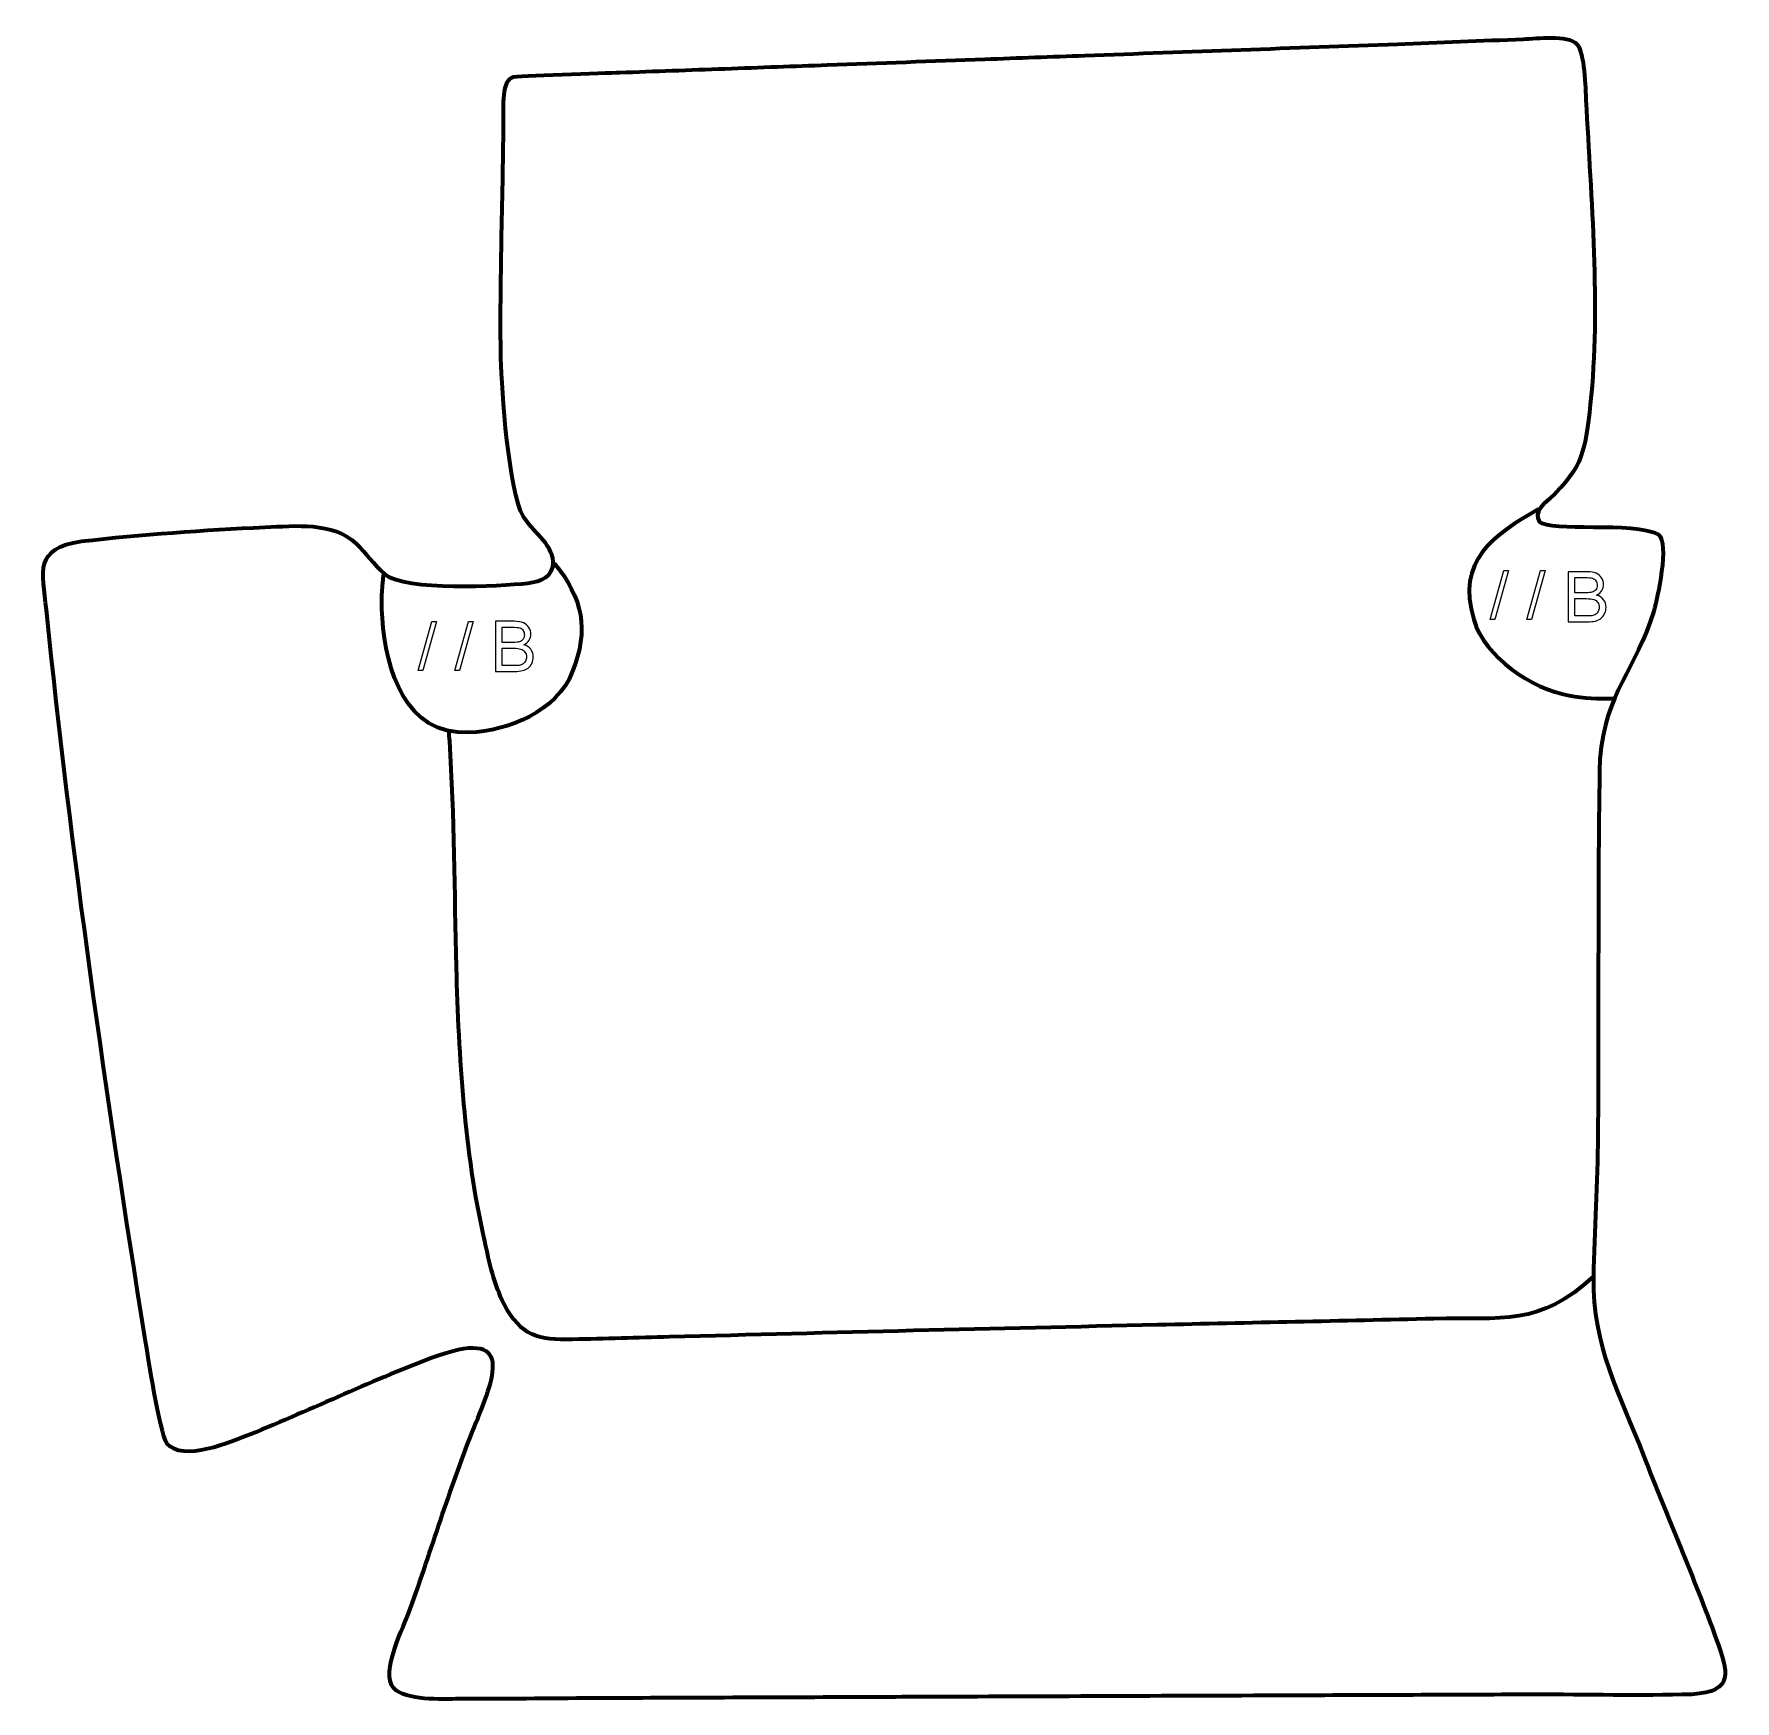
# Model space of a CAD drawing. Header units: millimetres. Extents: x 991 to 1609, y 191 to 797.
import ezdxf

# ---------------------------------------------------------------- set-up
doc = ezdxf.new("R2010")
doc.units = ezdxf.units.MM
doc.header["$MEASUREMENT"] = 0
doc.layers.add('layer 2', color=7, linetype='Continuous')
doc.layers.add('layer 3', color=7, linetype='Continuous')

msp = doc.modelspace()

# ---------------------------------------------------------------- linework, layer by layer
at = {"layer": 'layer 2', "color": 142, "lineweight": 158}
for points, knots in [([(1537.7445, 623.8973), (1521.319, 614.4488), (1507.7136, 605.2154), (1514.1924, 583.7987), (1514.1924, 583.7987), (1518.412, 569.8501), (1535.1191, 558.7505), (1548.8813, 556.1224), (1548.8813, 556.1224), (1554.287, 555.0902), (1559.5444, 554.9602), (1565.025, 555.1159)], [0, 0, 0, 0, 0.25, 0.25, 0.25, 0.25, 0.5, 0.5, 0.5, 0.5, 1, 1, 1, 1]), ([(1180.0449, 604.221), (1190.4819, 591.485), (1192.7061, 580.2364), (1186.5876, 564.7349), (1186.5876, 564.7349), (1180.9327, 550.4078), (1163.4026, 543.2656), (1148.9987, 542.6849), (1148.9987, 542.6849), (1125.8189, 541.7501), (1118.9835, 565.5044), (1117.5599, 584.2305), (1117.5599, 584.2305), (1117.2724, 588.6959), (1117.3152, 592.9534), (1117.7361, 597.4072), (1117.7361, 597.4072), (1117.845, 598.3823), (1117.9487, 599.3529), (1118.0444, 600.3294)], [0, 0, 0, 0, 0.16666667, 0.16666667, 0.16666667, 0.16666667, 0.33333333, 0.33333333, 0.33333333, 0.33333333, 0.5, 0.5, 0.5, 0.5, 0.66666667, 0.66666667, 0.66666667, 0.66666667, 1, 1, 1, 1]), ([(1557.6646, 344.9121), (1538.1432, 326.6424), (1524.2979, 330.187), (1499.6491, 329.5784), (1499.6491, 329.5784), (1466.1888, 328.7521), (1432.7259, 328.0788), (1399.2639, 327.326), (1399.2639, 327.326), (1340.1258, 325.9938), (1281.0801, 324.5669), (1221.9481, 322.9413), (1221.9481, 322.9413), (1210.2016, 322.6184), (1198.4552, 322.3143), (1186.7073, 322.0489), (1186.7073, 322.0489), (1174.3963, 321.7722), (1167.8605, 323.2418), (1161.8169, 334.8782), (1161.8169, 334.8782), (1158.18, 341.8809), (1156.4357, 350.1769), (1154.7746, 357.8513), (1154.7746, 357.8513), (1154.7746, 357.8513), (1154.5921, 358.6921), (1154.5921, 358.6921), (1154.5921, 358.6921), (1147.407, 390.3512), (1145.3795, 424.8898), (1144.4943, 457.3126), (1144.4943, 457.3126), (1143.7843, 484.7568), (1143.8368, 512.1326), (1142.0275, 539.548), (1142.0275, 539.548), (1141.9372, 540.8372), (1141.8366, 542.1231), (1141.7319, 543.4112)], [0, 0, 0, 0, 0.09090909, 0.09090909, 0.09090909, 0.09090909, 0.18181818, 0.18181818, 0.18181818, 0.18181818, 0.27272727, 0.27272727, 0.27272727, 0.27272727, 0.36363636, 0.36363636, 0.36363636, 0.36363636, 0.45454545, 0.45454545, 0.45454545, 0.45454545, 0.54545455, 0.54545455, 0.54545455, 0.54545455, 0.63636364, 0.63636364, 0.63636364, 0.63636364, 0.72727273, 0.72727273, 0.72727273, 0.72727273, 0.81818182, 0.81818182, 0.81818182, 0.81818182, 1, 1, 1, 1])]:
    msp.add_open_spline(points, degree=3, knots=knots, dxfattribs=at)
at = {"layer": 'layer 2', "color": 142}
for points, knots in [([(1521.8576, 583.7716), (1521.8576, 583.7716), (1526.838, 601.5755), (1526.838, 601.5755), (1526.838, 601.5755), (1526.838, 601.5755), (1525.1457, 601.5755), (1525.1457, 601.5755), (1525.1457, 601.5755), (1525.1457, 601.5755), (1520.1654, 583.7716), (1520.1654, 583.7716), (1520.1654, 583.7716), (1520.1654, 583.7716), (1521.8576, 583.7716), (1521.8576, 583.7716)], [0, 0, 0, 0, 0.2, 0.2, 0.2, 0.2, 0.4, 0.4, 0.4, 0.4, 0.6, 0.6, 0.6, 0.6, 1, 1, 1, 1]), ([(1535.2267, 583.7716), (1535.2267, 583.7716), (1540.207, 601.5755), (1540.207, 601.5755), (1540.207, 601.5755), (1540.207, 601.5755), (1538.5148, 601.5755), (1538.5148, 601.5755), (1538.5148, 601.5755), (1538.5148, 601.5755), (1533.5345, 583.7716), (1533.5345, 583.7716), (1533.5345, 583.7716), (1533.5345, 583.7716), (1535.2267, 583.7716), (1535.2267, 583.7716)], [0, 0, 0, 0, 0.2, 0.2, 0.2, 0.2, 0.4, 0.4, 0.4, 0.4, 0.6, 0.6, 0.6, 0.6, 1, 1, 1, 1]), ([(1548.5048, 582.9339), (1548.5048, 582.9339), (1548.5048, 601.1719), (1548.5048, 601.1719), (1548.5048, 601.1719), (1548.5048, 601.1719), (1555.3483, 601.1719), (1555.3483, 601.1719), (1555.3483, 601.1719), (1556.7407, 601.1719), (1557.8573, 600.9894), (1558.7021, 600.62), (1558.7021, 600.62), (1559.5427, 600.2507), (1560.2007, 599.6818), (1560.6762, 598.9134), (1560.6762, 598.9134), (1561.1559, 598.1492), (1561.3936, 597.3469), (1561.3936, 596.5063), (1561.3936, 596.5063), (1561.3936, 595.7294), (1561.1814, 594.9949), (1560.7611, 594.3072), (1560.7611, 594.3072), (1560.3408, 593.6194), (1559.704, 593.0633), (1558.8507, 592.6388), (1558.8507, 592.6388), (1559.9545, 592.3161), (1560.8035, 591.7642), (1561.3936, 590.9831), (1561.3936, 590.9831), (1561.988, 590.2062), (1562.2852, 589.2849), (1562.2852, 588.2236), (1562.2852, 588.2236), (1562.2852, 587.366), (1562.1026, 586.5722), (1561.7418, 585.8377), (1561.7418, 585.8377), (1561.3809, 585.1033), (1560.9351, 584.5386), (1560.4045, 584.1396), (1560.4045, 584.1396), (1559.8738, 583.7448), (1559.2073, 583.4433), (1558.4092, 583.2396), (1558.4092, 583.2396), (1557.6068, 583.0358), (1556.6261, 582.9339), (1555.4629, 582.9339), (1555.4629, 582.9339), (1555.4629, 582.9339), (1548.5048, 582.9339), (1548.5048, 582.9339)], [0, 0, 0, 0, 0.06666667, 0.06666667, 0.06666667, 0.06666667, 0.13333333, 0.13333333, 0.13333333, 0.13333333, 0.2, 0.2, 0.2, 0.2, 0.26666667, 0.26666667, 0.26666667, 0.26666667, 0.33333333, 0.33333333, 0.33333333, 0.33333333, 0.4, 0.4, 0.4, 0.4, 0.46666667, 0.46666667, 0.46666667, 0.46666667, 0.53333333, 0.53333333, 0.53333333, 0.53333333, 0.6, 0.6, 0.6, 0.6, 0.66666667, 0.66666667, 0.66666667, 0.66666667, 0.73333333, 0.73333333, 0.73333333, 0.73333333, 0.8, 0.8, 0.8, 0.8, 0.86666667, 0.86666667, 0.86666667, 0.86666667, 1, 1, 1, 1]), ([(1550.9246, 593.5048), (1550.9246, 593.5048), (1554.8685, 593.5048), (1554.8685, 593.5048), (1554.8685, 593.5048), (1555.9384, 593.5048), (1556.7068, 593.577), (1557.1695, 593.7171), (1557.1695, 593.7171), (1557.7851, 593.8996), (1558.2478, 594.2053), (1558.5578, 594.6298), (1558.5578, 594.6298), (1558.8677, 595.0544), (1559.0247, 595.585), (1559.0247, 596.2261), (1559.0247, 596.2261), (1559.0247, 596.8332), (1558.8804, 597.3681), (1558.5875, 597.8266), (1558.5875, 597.8266), (1558.2988, 598.2893), (1557.8827, 598.6077), (1557.3436, 598.7775), (1557.3436, 598.7775), (1556.8044, 598.9474), (1555.8789, 599.0323), (1554.5714, 599.0323), (1554.5714, 599.0323), (1554.5714, 599.0323), (1550.9246, 599.0323), (1550.9246, 599.0323), (1550.9246, 599.0323), (1550.9246, 599.0323), (1550.9246, 593.5048), (1550.9246, 593.5048)], [0, 0, 0, 0, 0.1, 0.1, 0.1, 0.1, 0.2, 0.2, 0.2, 0.2, 0.3, 0.3, 0.3, 0.3, 0.4, 0.4, 0.4, 0.4, 0.5, 0.5, 0.5, 0.5, 0.6, 0.6, 0.6, 0.6, 0.7, 0.7, 0.7, 0.7, 0.8, 0.8, 0.8, 0.8, 1, 1, 1, 1]), ([(1550.9246, 585.0736), (1550.9246, 585.0736), (1555.4671, 585.0736), (1555.4671, 585.0736), (1555.4671, 585.0736), (1556.2483, 585.0736), (1556.7959, 585.1033), (1557.1143, 585.1627), (1557.1143, 585.1627), (1557.6662, 585.2604), (1558.1332, 585.4259), (1558.5068, 585.6594), (1558.5068, 585.6594), (1558.8804, 585.8929), (1559.1861, 586.2325), (1559.428, 586.6783), (1559.428, 586.6783), (1559.67, 587.1241), (1559.7889, 587.6377), (1559.7889, 588.2194), (1559.7889, 588.2194), (1559.7889, 588.9029), (1559.6148, 589.493), (1559.2625, 589.9982), (1559.2625, 589.9982), (1558.9144, 590.5034), (1558.4304, 590.8557), (1557.8106, 591.0595), (1557.8106, 591.0595), (1557.195, 591.2633), (1556.3035, 591.3652), (1555.1445, 591.3652), (1555.1445, 591.3652), (1555.1445, 591.3652), (1550.9246, 591.3652), (1550.9246, 591.3652), (1550.9246, 591.3652), (1550.9246, 591.3652), (1550.9246, 585.0736), (1550.9246, 585.0736)], [0, 0, 0, 0, 0.09090909, 0.09090909, 0.09090909, 0.09090909, 0.18181818, 0.18181818, 0.18181818, 0.18181818, 0.27272727, 0.27272727, 0.27272727, 0.27272727, 0.36363636, 0.36363636, 0.36363636, 0.36363636, 0.45454545, 0.45454545, 0.45454545, 0.45454545, 0.54545455, 0.54545455, 0.54545455, 0.54545455, 0.63636364, 0.63636364, 0.63636364, 0.63636364, 0.72727273, 0.72727273, 0.72727273, 0.72727273, 0.81818182, 0.81818182, 0.81818182, 0.81818182, 1, 1, 1, 1]), ([(1132.256, 565.2859), (1132.256, 565.2859), (1137.2363, 583.0898), (1137.2363, 583.0898), (1137.2363, 583.0898), (1137.2363, 583.0898), (1135.5441, 583.0898), (1135.5441, 583.0898), (1135.5441, 583.0898), (1135.5441, 583.0898), (1130.5638, 565.2859), (1130.5638, 565.2859), (1130.5638, 565.2859), (1130.5638, 565.2859), (1132.256, 565.2859), (1132.256, 565.2859)], [0, 0, 0, 0, 0.2, 0.2, 0.2, 0.2, 0.4, 0.4, 0.4, 0.4, 0.6, 0.6, 0.6, 0.6, 1, 1, 1, 1]), ([(1145.625, 565.2859), (1145.625, 565.2859), (1150.6053, 583.0898), (1150.6053, 583.0898), (1150.6053, 583.0898), (1150.6053, 583.0898), (1148.9131, 583.0898), (1148.9131, 583.0898), (1148.9131, 583.0898), (1148.9131, 583.0898), (1143.9328, 565.2859), (1143.9328, 565.2859), (1143.9328, 565.2859), (1143.9328, 565.2859), (1145.625, 565.2859), (1145.625, 565.2859)], [0, 0, 0, 0, 0.2, 0.2, 0.2, 0.2, 0.4, 0.4, 0.4, 0.4, 0.6, 0.6, 0.6, 0.6, 1, 1, 1, 1]), ([(1158.6374, 564.8909), (1158.6374, 564.8909), (1158.6374, 583.1289), (1158.6374, 583.1289), (1158.6374, 583.1289), (1158.6374, 583.1289), (1165.4809, 583.1289), (1165.4809, 583.1289), (1165.4809, 583.1289), (1166.8733, 583.1289), (1167.9899, 582.9464), (1168.8347, 582.577), (1168.8347, 582.577), (1169.6753, 582.2077), (1170.3333, 581.6388), (1170.8088, 580.8704), (1170.8088, 580.8704), (1171.2885, 580.1062), (1171.5262, 579.3039), (1171.5262, 578.4633), (1171.5262, 578.4633), (1171.5262, 577.6864), (1171.314, 576.9519), (1170.8937, 576.2642), (1170.8937, 576.2642), (1170.4734, 575.5764), (1169.8366, 575.0203), (1168.9833, 574.5958), (1168.9833, 574.5958), (1170.0871, 574.2731), (1170.9361, 573.7212), (1171.5262, 572.9401), (1171.5262, 572.9401), (1172.1206, 572.1632), (1172.4178, 571.2419), (1172.4178, 570.1806), (1172.4178, 570.1806), (1172.4178, 569.323), (1172.2352, 568.5292), (1171.8744, 567.7947), (1171.8744, 567.7947), (1171.5135, 567.0603), (1171.0677, 566.4956), (1170.5371, 566.0966), (1170.5371, 566.0966), (1170.0064, 565.7018), (1169.3399, 565.4003), (1168.5418, 565.1966), (1168.5418, 565.1966), (1167.7394, 564.9928), (1166.7587, 564.8909), (1165.5955, 564.8909), (1165.5955, 564.8909), (1165.5955, 564.8909), (1158.6374, 564.8909), (1158.6374, 564.8909)], [0, 0, 0, 0, 0.06666667, 0.06666667, 0.06666667, 0.06666667, 0.13333333, 0.13333333, 0.13333333, 0.13333333, 0.2, 0.2, 0.2, 0.2, 0.26666667, 0.26666667, 0.26666667, 0.26666667, 0.33333333, 0.33333333, 0.33333333, 0.33333333, 0.4, 0.4, 0.4, 0.4, 0.46666667, 0.46666667, 0.46666667, 0.46666667, 0.53333333, 0.53333333, 0.53333333, 0.53333333, 0.6, 0.6, 0.6, 0.6, 0.66666667, 0.66666667, 0.66666667, 0.66666667, 0.73333333, 0.73333333, 0.73333333, 0.73333333, 0.8, 0.8, 0.8, 0.8, 0.86666667, 0.86666667, 0.86666667, 0.86666667, 1, 1, 1, 1]), ([(1161.0572, 575.4618), (1161.0572, 575.4618), (1165.0011, 575.4618), (1165.0011, 575.4618), (1165.0011, 575.4618), (1166.071, 575.4618), (1166.8394, 575.534), (1167.3021, 575.6741), (1167.3021, 575.6741), (1167.9177, 575.8566), (1168.3804, 576.1623), (1168.6904, 576.5868), (1168.6904, 576.5868), (1169.0003, 577.0114), (1169.1573, 577.542), (1169.1573, 578.1831), (1169.1573, 578.1831), (1169.1573, 578.7902), (1169.013, 579.3251), (1168.7201, 579.7836), (1168.7201, 579.7836), (1168.4314, 580.2463), (1168.0153, 580.5647), (1167.4762, 580.7345), (1167.4762, 580.7345), (1166.937, 580.9044), (1166.0115, 580.9893), (1164.704, 580.9893), (1164.704, 580.9893), (1164.704, 580.9893), (1161.0572, 580.9893), (1161.0572, 580.9893), (1161.0572, 580.9893), (1161.0572, 580.9893), (1161.0572, 575.4618), (1161.0572, 575.4618)], [0, 0, 0, 0, 0.1, 0.1, 0.1, 0.1, 0.2, 0.2, 0.2, 0.2, 0.3, 0.3, 0.3, 0.3, 0.4, 0.4, 0.4, 0.4, 0.5, 0.5, 0.5, 0.5, 0.6, 0.6, 0.6, 0.6, 0.7, 0.7, 0.7, 0.7, 0.8, 0.8, 0.8, 0.8, 1, 1, 1, 1]), ([(1161.0572, 567.0306), (1161.0572, 567.0306), (1165.5997, 567.0306), (1165.5997, 567.0306), (1165.5997, 567.0306), (1166.3809, 567.0306), (1166.9285, 567.0603), (1167.2469, 567.1197), (1167.2469, 567.1197), (1167.7988, 567.2174), (1168.2658, 567.3829), (1168.6394, 567.6164), (1168.6394, 567.6164), (1169.013, 567.8499), (1169.3187, 568.1895), (1169.5606, 568.6353), (1169.5606, 568.6353), (1169.8026, 569.0811), (1169.9215, 569.5947), (1169.9215, 570.1764), (1169.9215, 570.1764), (1169.9215, 570.8599), (1169.7474, 571.45), (1169.3951, 571.9552), (1169.3951, 571.9552), (1169.047, 572.4604), (1168.563, 572.8127), (1167.9432, 573.0165), (1167.9432, 573.0165), (1167.3276, 573.2203), (1166.4361, 573.3222), (1165.2771, 573.3222), (1165.2771, 573.3222), (1165.2771, 573.3222), (1161.0572, 573.3222), (1161.0572, 573.3222), (1161.0572, 573.3222), (1161.0572, 573.3222), (1161.0572, 567.0306), (1161.0572, 567.0306)], [0, 0, 0, 0, 0.09090909, 0.09090909, 0.09090909, 0.09090909, 0.18181818, 0.18181818, 0.18181818, 0.18181818, 0.27272727, 0.27272727, 0.27272727, 0.27272727, 0.36363636, 0.36363636, 0.36363636, 0.36363636, 0.45454545, 0.45454545, 0.45454545, 0.45454545, 0.54545455, 0.54545455, 0.54545455, 0.54545455, 0.63636364, 0.63636364, 0.63636364, 0.63636364, 0.72727273, 0.72727273, 0.72727273, 0.72727273, 0.81818182, 0.81818182, 0.81818182, 0.81818182, 1, 1, 1, 1])]:
    msp.add_open_spline(points, degree=3, knots=knots, dxfattribs=at)
at = {"layer": 'layer 3', "color": 242, "lineweight": 158}
msp.add_open_spline([(1486.4713, 793.0037), (1448.5919, 791.6145), (1410.7124, 790.2251), (1372.8329, 788.8359), (1372.8329, 788.8359), (1360.737, 788.3922), (1348.641, 787.9487), (1336.5451, 787.505), (1336.5451, 787.505), (1317.4462, 786.8045), (1298.3472, 786.104), (1279.2483, 785.4035), (1279.2483, 785.4035), (1273.2004, 785.1817), (1267.1524, 784.9599), (1261.1044, 784.7381), (1261.1044, 784.7381), (1248.3718, 784.2711), (1235.6392, 783.8041), (1222.9067, 783.3372), (1222.9067, 783.3372), (1216.5403, 783.1037), (1210.174, 782.8701), (1203.8077, 782.6367), (1203.8077, 782.6367), (1198.8983, 782.4567), (1166.1546, 781.6195), (1164.6397, 780.8878), (1164.6397, 780.8878), (1160.747, 779.0077), (1161.6605, 768.0647), (1161.6243, 764.0214), (1161.6243, 764.0214), (1161.3433, 735.687), (1160.2194, 707.0177), (1160.6185, 678.7291), (1160.6185, 678.7291), (1160.9515, 666.9963), (1163.4987, 630.2748), (1168.7466, 621.3277), (1168.7466, 621.3277), (1172.0963, 615.6168), (1178.9768, 611.8776), (1179.6962, 604.7604), (1179.6962, 604.7604), (1179.7861, 599.1993), (1175.1777, 597.769), (1170.4276, 597.0166), (1170.4276, 597.0166), (1159.9847, 595.8931), (1126.0556, 594.048), (1118.3986, 600.2909), (1118.3986, 600.2909), (1114.2485, 604.0723), (1111.8028, 607.6502), (1108.13, 611.304), (1108.13, 611.304), (1099.4386, 619.4209), (1086.022, 617.8086), (1074.9, 617.3379), (1074.9, 617.3379), (1052.9802, 616.341), (1029.9468, 614.73), (1008.1591, 612.2261), (1008.1591, 612.2261), (990.9635, 609.6453), (994.0107, 601.6093), (995.4571, 587.2411), (995.4571, 587.2411), (1004.5992, 498.4196), (1017.1289, 411.0664), (1031.2514, 322.9348), (1031.2514, 322.9348), (1032.3429, 316.0906), (1036.5405, 288.5666), (1039.2793, 284.2603), (1039.2793, 284.2603), (1044.6098, 277.0931), (1063.1172, 284.9117), (1069.5505, 287.5296), (1069.5505, 287.5296), (1092.2029, 296.7714), (1114.8156, 307.7084), (1137.6819, 316.1072), (1137.6819, 316.1072), (1167.5645, 326.4592), (1157.1479, 305.8337), (1150.2092, 288.3827), (1150.2092, 288.3827), (1141.8302, 266.983), (1135.3303, 245.6115), (1127.7002, 224.0736), (1127.7002, 224.0736), (1125.464, 217.761), (1116.6374, 201.0294), (1121.7383, 195.2943), (1121.7383, 195.2943), (1125.9036, 190.6112), (1139.2205, 191.3568), (1145.3846, 191.3482), (1145.3846, 191.3482), (1161.5917, 191.3257), (1177.939, 191.5637), (1194.1695, 191.6269), (1194.1695, 191.6269), (1226.005, 191.7506), (1257.8406, 191.8747), (1289.6761, 191.9984), (1289.6761, 191.9984), (1296.0432, 192.0232), (1302.4103, 192.048), (1308.7774, 192.0727), (1308.7774, 192.0727), (1353.3471, 192.2459), (1397.9169, 192.4192), (1442.4866, 192.5925), (1442.4866, 192.5925), (1473.6854, 192.7137), (1504.8842, 192.835), (1536.083, 192.9563), (1536.083, 192.9563), (1555.074, 193.007), (1574.592, 192.4173), (1593.5051, 193.0113), (1593.5051, 193.0113), (1609.1397, 194.1078), (1606.6098, 200.9119), (1602.3317, 213.0826), (1602.3317, 213.0826), (1594.2764, 235.471), (1584.494, 257.5121), (1575.9382, 279.8228), (1575.9382, 279.8228), (1567.2176, 302.0598), (1557.265, 319.8203), (1557.6814, 344.5313), (1557.6814, 344.5313), (1558.0726, 361.8943), (1559.1818, 378.8789), (1559.3113, 396.3418), (1559.3113, 396.3418), (1559.6326, 441.8399), (1559.2175, 487.513), (1559.9733, 532.9772), (1559.9733, 532.9772), (1562.3176, 558.1011), (1573.0597, 565.1978), (1579.6049, 586.7813), (1579.6049, 586.7813), (1580.9903, 591.7131), (1585.3368, 611.2977), (1581.3473, 614.7354), (1581.3473, 614.7354), (1572.2712, 619.6168), (1541.9796, 615.3943), (1537.9516, 619.4611), (1537.9516, 619.4611), (1536.1382, 622.8604), (1539.2518, 625.4676), (1541.6873, 627.6278), (1541.6873, 627.6278), (1554.2775, 639.2583), (1554.6219, 645.6146), (1556.5606, 661.9905), (1556.5606, 661.9905), (1560.3334, 697.7244), (1556.7854, 736.5705), (1554.9873, 772.5521), (1554.9873, 772.5521), (1554.7889, 776.524), (1554.4308, 790.1872), (1551.7933, 792.8687), (1551.7933, 792.8687), (1548.0842, 796.6398), (1537.4118, 794.9672), (1532.1868, 794.7747), (1532.1868, 794.7747), (1516.9472, 794.2133), (1501.711, 793.5672), (1486.4713, 793.0037)], degree=3, knots=[0, 0, 0, 0, 0.02173913, 0.02173913, 0.02173913, 0.02173913, 0.04347826, 0.04347826, 0.04347826, 0.04347826, 0.06521739, 0.06521739, 0.06521739, 0.06521739, 0.08695652, 0.08695652, 0.08695652, 0.08695652, 0.10869565, 0.10869565, 0.10869565, 0.10869565, 0.13043478, 0.13043478, 0.13043478, 0.13043478, 0.15217391, 0.15217391, 0.15217391, 0.15217391, 0.17391304, 0.17391304, 0.17391304, 0.17391304, 0.19565217, 0.19565217, 0.19565217, 0.19565217, 0.2173913, 0.2173913, 0.2173913, 0.2173913, 0.23913043, 0.23913043, 0.23913043, 0.23913043, 0.26086957, 0.26086957, 0.26086957, 0.26086957, 0.2826087, 0.2826087, 0.2826087, 0.2826087, 0.30434783, 0.30434783, 0.30434783, 0.30434783, 0.32608696, 0.32608696, 0.32608696, 0.32608696, 0.34782609, 0.34782609, 0.34782609, 0.34782609, 0.36956522, 0.36956522, 0.36956522, 0.36956522, 0.39130435, 0.39130435, 0.39130435, 0.39130435, 0.41304348, 0.41304348, 0.41304348, 0.41304348, 0.43478261, 0.43478261, 0.43478261, 0.43478261, 0.45652174, 0.45652174, 0.45652174, 0.45652174, 0.47826087, 0.47826087, 0.47826087, 0.47826087, 0.5, 0.5, 0.5, 0.5, 0.52173913, 0.52173913, 0.52173913, 0.52173913, 0.54347826, 0.54347826, 0.54347826, 0.54347826, 0.56521739, 0.56521739, 0.56521739, 0.56521739, 0.58695652, 0.58695652, 0.58695652, 0.58695652, 0.60869565, 0.60869565, 0.60869565, 0.60869565, 0.63043478, 0.63043478, 0.63043478, 0.63043478, 0.65217391, 0.65217391, 0.65217391, 0.65217391, 0.67391304, 0.67391304, 0.67391304, 0.67391304, 0.69565217, 0.69565217, 0.69565217, 0.69565217, 0.7173913, 0.7173913, 0.7173913, 0.7173913, 0.73913043, 0.73913043, 0.73913043, 0.73913043, 0.76086957, 0.76086957, 0.76086957, 0.76086957, 0.7826087, 0.7826087, 0.7826087, 0.7826087, 0.80434783, 0.80434783, 0.80434783, 0.80434783, 0.82608696, 0.82608696, 0.82608696, 0.82608696, 0.84782609, 0.84782609, 0.84782609, 0.84782609, 0.86956522, 0.86956522, 0.86956522, 0.86956522, 0.89130435, 0.89130435, 0.89130435, 0.89130435, 0.91304348, 0.91304348, 0.91304348, 0.91304348, 0.93478261, 0.93478261, 0.93478261, 0.93478261, 0.95652174, 0.95652174, 0.95652174, 0.95652174, 1, 1, 1, 1], dxfattribs=at)

doc.saveas('drawing.dxf')
